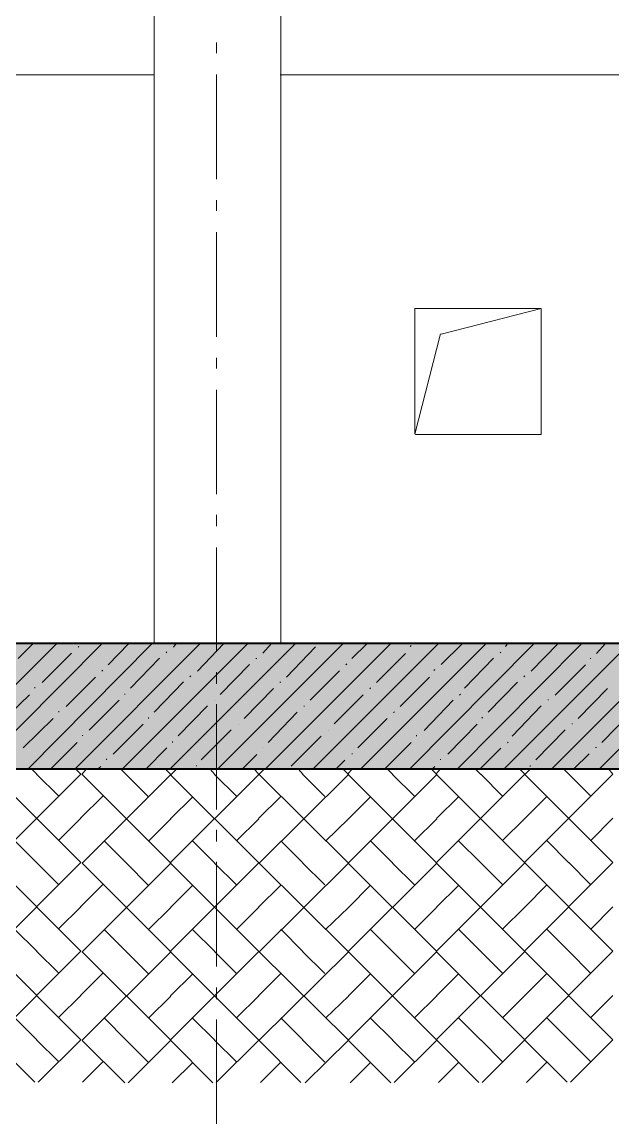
# Model space of a CAD drawing. Header units: millimetres. Extents: x -135211 to 49383, y -8033 to 228499.
# Drawn here: x -63077 to -60251, y 42859 to 48126 of the extents above; entities that cross this region are included whole.
import ezdxf

# ---------------------------------------------------------------- set-up
doc = ezdxf.new("R2010")
doc.units = ezdxf.units.MM
doc.layers.add('PDF _Геометрия', color=7, linetype='Continuous', true_color=0x1d1d1d)
doc.layers.add('PDF _Сплошная заливка', color=7, linetype='Continuous', true_color=0xffffff)

msp = doc.modelspace()

# ---------------------------------------------------------------- hatches: boundary and pattern name
at = {"layer": 'PDF _Сплошная заливка', "transparency": 33554559}
h = msp.add_hatch(color=256, dxfattribs=at)
h.paths.add_polyline_path([(-99774.8, 44556.2), (-99774.8, 45156.6), (-104045.4, 45156.6), (-104045.4, 44556.2)])
h.paths.add_polyline_path([(646.3, 44556.2), (646.3, 45156.6), (-26352.2, 45156.6), (-26352.2, 44556.2)])
h.paths.add_polyline_path([(-26398.8, 44556.2), (-26398.8, 45156.6), (-50899.8, 45156.6), (-50899.8, 44556.2)])
h.paths.add_polyline_path([(-50950.6, 44556.2), (-50950.6, 45156.6), (-98974.8, 45156.6), (-98974.8, 44556.2)])

# ---------------------------------------------------------------- linework, layer by layer
at = {"layer": 'PDF _Геометрия', "color": 7, "lineweight": 40}
for points in [[(-98975, 44556.3), (-50951, 44556.3), (-50951, 45157.5), (-50951, 48285.7), (-50951, 48526.9), (-50951, 53356.8), (-50951, 53593.9), (-77399.3, 53593.9)], [(-65293.5, 48284.3), (-51196.7, 48284.3), (-51196.7, 45155.9), (-77396.4, 45155.9)]]:
    msp.add_lwpolyline(points, dxfattribs=at)
at = {"layer": 'PDF _Геометрия', "color": 7, "lineweight": 9}
for points in [[(-62445, 47873.9), (-62445, 48284.5), (-62445, 45156.1)], [(-61839.6, 45154.3), (-61839.6, 47872.2), (-61839.6, 48282.8), (-61839.6, 45154.3), (-62440.8, 45154.3)], [(-61842.6, 47873.4), (-59146, 47873.4), (-59146, 48284), (-59146, 45155.6), (-61842.6, 45155.6)], [(-62146.7, 47976.4), (-62146.7, 48027.2)], [(-65094.9, 45156.1), (-62445, 45156.1), (-62445, 47873.9), (-65094.9, 47873.9)], [(-62146.7, 47375.3), (-62146.7, 47874.7)], [(-62146.7, 47222.9), (-62146.7, 47273.6)], [(-62146.7, 46621.8), (-62146.7, 47121.3)], [(-61072.1, 46633), (-60593.7, 46755.7), (-61194.6, 46755.7), (-60593.7, 46755.7), (-60593.7, 46154.6), (-61194.6, 46154.6), (-60593.7, 46154.6), (-60593.7, 46755.7)], [(-61198.8, 46156.3), (-61076.3, 46634.7)], [(-62146.7, 46469.3), (-62146.7, 46520.2)], [(-62146.7, 45868.3), (-62146.7, 46367.8)], [(-62146.7, 45715.9), (-62146.7, 45770.9)], [(-62146.7, 45114.8), (-62146.7, 45614.3)], [(251.1, 45156.7), (640.3, 45156.7), (640.3, 44555.6), (-97975.2, 44555.6)], [(-62146.7, 44962.4), (-62146.7, 45017.4)], [(-62146.7, 44361.3), (-62146.7, 44865)], [(-62146.7, 44208.9), (-62146.7, 44263.9)], [(-62146.7, 43612), (-62146.7, 44111.5)], [(-62146.7, 43455.4), (-62146.7, 43510.4)], [(-62146.7, 42858.5), (-62146.7, 43358.1)]]:
    msp.add_lwpolyline(points, dxfattribs=at)
msp.add_lwpolyline([(-61199.1, 46757.5), (-61199.1, 46156.4)], close=True, dxfattribs=at)
at = {"layer": 'PDF _Геометрия', "lineweight": 9}
for points in [[(-63511.2, 44554.7), (-62910, 45155.9)], [(-63287.7, 44557), (-62690.7, 45158)], [(-63096, 45083.8), (-63024.1, 45155.8)], [(-63050.6, 44553.3), (-62453.8, 45154.4)], [(-62826.6, 44553.5), (-62225.7, 45154.6)], [(-62809.1, 45137.3), (-62804.7, 45141.5)], [(-62665.4, 45052.7), (-62567.8, 45154.3)], [(-62598.7, 44553.7), (-61997.5, 45154.8)], [(-62370.7, 44553.9), (-61769.4, 45155)], [(-62352.3, 45137.6), (-62339.7, 45154.5)], [(-62238.5, 45023.5), (-62111.6, 45154.7)], [(-62142.3, 44554.1), (-61541.3, 45155.2)], [(-61925.9, 45108.4), (-61883.5, 45154.9)], [(-61914.3, 44554.3), (-61313.2, 45155.4)], [(-61686.4, 44554.5), (-61085, 45155.7)], [(-61499, 45083.4), (-61427.2, 45155.4)], [(-61457.9, 44554.7), (-60856.9, 45155.9)], [(-61225.9, 44553.1), (-60628.8, 45154.3)], [(-61221.1, 45140.7), (-61216.6, 45144.9)], [(-61072.5, 45054.1), (-60971, 45155.8)], [(-60997.4, 44553.3), (-60400.7, 45154.5)], [(-60773.8, 44553.5), (-60172.5, 45154.7)], [(-60764.5, 45141), (-60751.6, 45157.9)], [(-60641.8, 45023.1), (-60514.7, 45154.3)], [(-60545.3, 44553.7), (-59944.4, 45154.9)], [(-60329.1, 45108), (-60286.6, 45154.6)], [(-60317.3, 44553.9), (-59716.3, 45155.1)], [(-62979.7, 44968.5), (-62839.8, 45108.2)], [(-62387.9, 45110.5), (-62383.6, 45114.7)], [(-61812.5, 44994.5), (-61672.9, 45138.5)], [(-61382.5, 44968.1), (-61243, 45107.8)], [(-60791.2, 45110), (-60786.7, 45114.3)], [(-62558.5, 44941.7), (-62418.7, 45085.6)], [(-62128.6, 44911), (-61988.8, 45054.9)], [(-61958, 45084), (-61953.7, 45084)], [(-61528.1, 45053.4), (-61523.7, 45057.6)], [(-60961.7, 44941.3), (-60821.8, 45085.2)], [(-60527, 44908.6), (-60383.1, 45052.6)], [(-60360.8, 45083.6), (-60356.8, 45083.6)], [(-62865.4, 44854.3), (-62725.8, 44994)], [(-62695, 45023.1), (-62690.7, 45027.3)], [(-62273.9, 44996.3), (-62269.5, 45000.5)], [(-61698.6, 44884.6), (-61558.8, 45024.3)], [(-61268.6, 44853.9), (-61128.9, 44993.6)], [(-61107, 45026.5), (-61102.6, 45030.7)], [(-60677.1, 44995.9), (-60672.7, 45000.1)], [(-63015.3, 44941.6), (-63015.3, 44945.8)], [(-62444.3, 44827.5), (-62304.6, 44971.4)], [(-62014.3, 44796.8), (-61874.7, 44940.8)], [(-61844, 44969.9), (-61839.6, 44969.9)], [(-61414.1, 44939.2), (-61409.7, 44943.4)], [(-60847.4, 44827.1), (-60707.8, 44971)], [(-60417.4, 44796.4), (-60277.8, 44940.3)], [(-63185.4, 44770.8), (-63041.6, 44910.5)], [(-62755.5, 44740.1), (-62611.7, 44884.1)], [(-62585.4, 44910.9), (-62585.4, 44915.1)], [(-62155.5, 44884.5), (-62155.5, 44884.5)], [(-61584.3, 44770.4), (-61444.8, 44910.1)], [(-61154.4, 44739.7), (-61014.8, 44883.7)], [(-60984.2, 44908.5), (-60979.7, 44912.8)], [(-60562.6, 44885.9), (-60558.6, 44885.9)], [(-62901.3, 44827.4), (-62901.3, 44831.6)], [(-62330.4, 44713.3), (-62190.6, 44857.2)], [(-61900.5, 44682.6), (-61760.6, 44826.6)], [(-61729.9, 44855.7), (-61725.5, 44855.7)], [(-61300, 44825), (-61295.6, 44829.2)], [(-60733.6, 44712.9), (-60593.7, 44856.8)], [(-60303.6, 44682.2), (-60163.8, 44826.1)], [(-63071.6, 44656.6), (-62927.6, 44796.3)], [(-62471.3, 44796.7), (-62471.3, 44801)], [(-61470.5, 44656.2), (-61330.7, 44795.9)], [(-60878.9, 44798.1), (-60874.5, 44802.4)], [(-60448.5, 44771.7), (-60444.5, 44771.7)], [(-62641.7, 44625.9), (-62497.7, 44769.9)], [(-62220.5, 44599.1), (-62076.5, 44743.1)], [(-62041.4, 44770.3), (-62041.4, 44770.3)], [(-61611.5, 44739.6), (-61611.5, 44739.6)], [(-61040.5, 44625.5), (-60900.8, 44769.5)], [(-60619.3, 44598.7), (-60479.6, 44742.6)], [(-62940.5, 44555.1), (-62813.5, 44682.1)], [(-62787.2, 44713.2), (-62787.2, 44717.4)], [(-62357.3, 44682.5), (-62357.3, 44686.8)], [(-61790.6, 44568.4), (-61646.6, 44712.4)], [(-61343.8, 44554.7), (-61216.6, 44681.7)], [(-61190.3, 44712.8), (-61190.3, 44717)], [(-60756.1, 44680.1), (-60751.6, 44684.3)], [(-62485.3, 44554.1), (-62383.6, 44655.7)], [(-62025.8, 44553), (-61953.7, 44625)], [(-61927.3, 44656.1), (-61927.3, 44656.1)], [(-61497.4, 44625.4), (-61497.4, 44629.6)], [(-60888.5, 44553.7), (-60786.7, 44655.2)], [(-60437.5, 44556.5), (-60365.6, 44628.4)], [(-60334.5, 44657.5), (-60330.5, 44657.5)], [(-62716.3, 44555.2), (-62699.5, 44567.9)], [(-62673.1, 44599), (-62673.1, 44603.2)], [(-62243.2, 44568.3), (-62243.2, 44572.6)], [(-61574.7, 44555.8), (-61532.5, 44598.2)], [(-61115.4, 44554.8), (-61102.6, 44567.5)], [(-61076.3, 44598.6), (-61076.3, 44602.8)], [(-60646.3, 44567.9), (-60646.3, 44572.2)]]:
    msp.add_lwpolyline(points, dxfattribs=at)
at = {"layer": 'PDF _Геометрия', "color": 28, "lineweight": 9, "true_color": 0x0e0e0e}
for points in [[(-63219.3, 43261.4), (-62796, 43684.7), (-63219.3, 44108), (-62796, 44531.3), (-62821.5, 44556.7)], [(-62999, 43058.3), (-62796, 43261.4), (-63219.3, 43684.7), (-62796, 44108), (-63219.3, 44531.3)], [(-63006.5, 44530.9), (-63032, 44556.2)], [(-62901.3, 44425.3), (-63006.9, 44531.1)], [(-62796, 44531.3), (-62796, 44531.3)], [(-62796, 44531.3), (-62796, 44531.3)], [(-62790.8, 44529), (-62769.6, 44554.4)], [(-62789.4, 43258.4), (-62366, 43681.7), (-62789.4, 44105), (-62366, 44528.4), (-62391.3, 44553.8)], [(-62569.4, 43055.2), (-62366, 43258.4), (-62789.4, 43681.7), (-62366, 44105), (-62789.4, 44528.4)], [(-62576.6, 44527.9), (-62602.2, 44553.3)], [(-62471.3, 44422.3), (-62577.2, 44528.1)], [(-62368.1, 43259.4), (-61944.9, 43682.7), (-62368.1, 44106), (-61944.9, 44529.3), (-61965.9, 44554.7)], [(-62148.2, 43056.2), (-61944.9, 43259.4), (-62368.1, 43682.7), (-61944.9, 44106), (-62368.1, 44529.3)], [(-62366, 44528.4), (-62366, 44528.4)], [(-62366, 44528.4), (-62366, 44528.4)], [(-62364.9, 44528), (-62339.7, 44553.4)], [(-62155.5, 44528.9), (-62176.8, 44554.2)], [(-62050.2, 44423.3), (-62155.8, 44529.1)], [(-61944.9, 44529.3), (-61944.9, 44529.3)], [(-61944.9, 44529.3), (-61944.9, 44529.3)], [(-61943.9, 44528.9), (-61918.6, 44554.3)], [(-61942.5, 43258.3), (-61515, 43681.6), (-61942.5, 44105), (-61515, 44528.3), (-61540.5, 44553.7)], [(-61722.6, 43055.1), (-61515, 43258.3), (-61942.5, 43681.6), (-61515, 44105), (-61942.5, 44528.3)], [(-61734.3, 44529.8), (-61755.4, 44555.2)], [(-61629, 44424.2), (-61734.9, 44530.1)], [(-61518.5, 44529.9), (-61497.4, 44555.3)], [(-61517.2, 43259.3), (-61093.8, 43682.6), (-61517.2, 44105.9), (-61093.8, 44529.2), (-61119, 44554.7)], [(-61296.9, 43056.1), (-61093.8, 43259.3), (-61517.2, 43682.6), (-61093.8, 44105.9), (-61517.2, 44529.2)], [(-61515, 44528.3), (-61515, 44528.3)], [(-61515, 44528.3), (-61515, 44528.3)], [(-61304.4, 44528.8), (-61330, 44554.2)], [(-61199.1, 44423.2), (-61305.1, 44529)], [(-61097.5, 44530.9), (-61076.3, 44556.3)], [(-61095.8, 43260.3), (-60672.7, 43683.6), (-61095.8, 44106.9), (-60672.7, 44530.2), (-60698, 44555.6)], [(-60876, 43057.1), (-60672.7, 43260.3), (-61095.8, 43683.6), (-60672.7, 44106.9), (-61095.8, 44530.2)], [(-61093.8, 44529.2), (-61093.8, 44529.2)], [(-61093.8, 44529.2), (-61093.8, 44529.2)], [(-60883.2, 44529.7), (-60908.5, 44555.2)], [(-60777.9, 44424.2), (-60883.7, 44530)], [(-60674.9, 43261.2), (-60251.5, 43684.5), (-60674.9, 44107.8), (-60251.5, 44531.1), (-60272.5, 44556.5)], [(-60454.7, 43058), (-60251.5, 43261.2), (-60674.9, 43684.5), (-60251.5, 44107.8), (-60674.9, 44531.1)], [(-60672.7, 44530.2), (-60672.7, 44530.2)], [(-60672.7, 44530.2), (-60672.7, 44530.2)], [(-60671.7, 44529.8), (-60646.3, 44555.2)], [(-60462.1, 44530.7), (-60487.5, 44556.1)], [(-60356.8, 44425.1), (-60462.7, 44530.9)], [(-60251.5, 44531.1), (-60251.5, 44531.1)], [(-60251.5, 44531.1), (-60251.5, 44531.1)], [(-62796.7, 44319.9), (-62690.7, 44425.7)], [(-62366.5, 44317), (-62260.8, 44422.8)], [(-61945.6, 44317.9), (-61839.6, 44423.8)], [(-61515.4, 44316.9), (-61409.7, 44422.7)], [(-61094.4, 44317.9), (-60988.5, 44423.7)], [(-60673, 44318.8), (-60567.4, 44424.6)], [(-62901.8, 44213.9), (-62796, 44319.7)], [(-62472.1, 44210.9), (-62366, 44316.7)], [(-62050.7, 44211.9), (-61944.9, 44317.7)], [(-61624.9, 44210.8), (-61515, 44316.6)], [(-61199.5, 44211.8), (-61093.8, 44317.6)], [(-60778.6, 44212.7), (-60672.7, 44318.5)], [(-60357.1, 44213.7), (-60251.5, 44319.5)], [(-63006.5, 44107.5), (-63112.5, 44213.4)], [(-62576.6, 44104.6), (-62682.4, 44210.4)], [(-62155.5, 44105.5), (-62261.4, 44211.4)], [(-61734.3, 44106.5), (-61840, 44212.3)], [(-61304.4, 44105.5), (-61410.3, 44211.3)], [(-60883.2, 44106.4), (-60989.3, 44212.3)], [(-60462.1, 44107.4), (-60567.8, 44213.2)], [(-62901.3, 44002), (-63006.9, 44107.8)], [(-62796, 44108), (-62796, 44108)], [(-62796, 44108), (-62796, 44108)], [(-62471.3, 43999), (-62577.2, 44104.8)], [(-62366, 44105), (-62366, 44105)], [(-62366, 44105), (-62366, 44105)], [(-62050.2, 43999.9), (-62155.8, 44105.8)], [(-61944.9, 44106), (-61944.9, 44106)], [(-61944.9, 44106), (-61944.9, 44106)], [(-61629, 44000.9), (-61734.9, 44106.7)], [(-61515, 44105), (-61515, 44105)], [(-61515, 44105), (-61515, 44105)], [(-61199.1, 43999.9), (-61305.1, 44105.7)], [(-61093.8, 44105.9), (-61093.8, 44105.9)], [(-61093.8, 44105.9), (-61093.8, 44105.9)], [(-60777.9, 44000.8), (-60883.7, 44106.7)], [(-60672.7, 44106.9), (-60672.7, 44106.9)], [(-60672.7, 44106.9), (-60672.7, 44106.9)], [(-60356.8, 44001.8), (-60462.7, 44107.6)], [(-60251.5, 44107.8), (-60251.5, 44107.8)], [(-60251.5, 44107.8), (-60251.5, 44107.8)], [(-62796.7, 43896.6), (-62690.7, 44002.5)], [(-62366.5, 43893.6), (-62260.8, 43999.5)], [(-61945.6, 43894.6), (-61839.6, 44000.4)], [(-61515.4, 43893.6), (-61409.7, 43999.4)], [(-61094.4, 43894.5), (-60988.5, 44000.4)], [(-60673, 43895.5), (-60567.4, 44001.3)], [(-62901.8, 43790.5), (-62796, 43896.4)], [(-62472.1, 43787.5), (-62366, 43893.4)], [(-62050.7, 43788.5), (-61944.9, 43894.4)], [(-61624.9, 43787.4), (-61515, 43893.3)], [(-61199.5, 43788.5), (-61093.8, 43894.3)], [(-60778.6, 43789.4), (-60672.7, 43895.3)], [(-60357.1, 43790.4), (-60251.5, 43896.2)], [(-63006.5, 43684.2), (-63112.5, 43790.1)], [(-62576.6, 43681.2), (-62682.4, 43787)], [(-62155.5, 43682.2), (-62261.4, 43788)], [(-61734.3, 43683.2), (-61840, 43789)], [(-61304.4, 43682.1), (-61410.3, 43787.9)], [(-60883.2, 43683.1), (-60989.3, 43788.9)], [(-60462.1, 43684.1), (-60567.8, 43789.9)], [(-62901.3, 43578.7), (-63006.9, 43684.5)], [(-62796, 43684.7), (-62796, 43684.7)], [(-62796, 43684.7), (-62796, 43684.7)], [(-62471.3, 43575.6), (-62577.2, 43681.5)], [(-62366, 43681.7), (-62366, 43681.7)], [(-62366, 43681.7), (-62366, 43681.7)], [(-62050.2, 43576.6), (-62155.8, 43682.4)], [(-61944.9, 43682.7), (-61944.9, 43682.7)], [(-61944.9, 43682.7), (-61944.9, 43682.7)], [(-61629, 43577.6), (-61734.9, 43683.4)], [(-61515, 43681.6), (-61515, 43681.6)], [(-61515, 43681.6), (-61515, 43681.6)], [(-61199.1, 43576.5), (-61305.1, 43682.4)], [(-61093.8, 43682.6), (-61093.8, 43682.6)], [(-61093.8, 43682.6), (-61093.8, 43682.6)], [(-60777.9, 43577.5), (-60883.7, 43683.3)], [(-60672.7, 43683.6), (-60672.7, 43683.6)], [(-60672.7, 43683.6), (-60672.7, 43683.6)], [(-60356.8, 43578.5), (-60462.7, 43684.3)], [(-60251.5, 43684.5), (-60251.5, 43684.5)], [(-60251.5, 43684.5), (-60251.5, 43684.5)], [(-62796.7, 43473.3), (-62690.7, 43579.1)], [(-62366.5, 43470.3), (-62260.8, 43576.1)], [(-61945.6, 43471.3), (-61839.6, 43577.1)], [(-61515.4, 43470.2), (-61409.7, 43576.1)], [(-61094.4, 43471.2), (-60988.5, 43577)], [(-60673, 43472.2), (-60567.4, 43578)], [(-62901.8, 43367.2), (-62796, 43473.1)], [(-62472.1, 43364.2), (-62366, 43470)], [(-62050.7, 43365.2), (-61944.9, 43471)], [(-61624.9, 43364.1), (-61515, 43470)], [(-61199.5, 43365.1), (-61093.8, 43470.9)], [(-60778.6, 43366.1), (-60672.7, 43471.9)], [(-60357.1, 43367), (-60251.5, 43472.9)], [(-63006.5, 43260.9), (-63112.5, 43366.8)], [(-62576.6, 43257.9), (-62682.4, 43363.7)], [(-62155.5, 43258.9), (-62261.4, 43364.7)], [(-61734.3, 43259.9), (-61840, 43365.7)], [(-61304.4, 43258.8), (-61410.3, 43364.6)], [(-60883.2, 43259.8), (-60989.3, 43365.6)], [(-60462.1, 43260.8), (-60567.8, 43366.6)], [(-63015.3, 43057.9), (-63218.6, 43261.1)], [(-62901.3, 43155.4), (-63006.9, 43261.2)], [(-62796, 43261.4), (-62796, 43261.4)], [(-62796, 43261.4), (-62796, 43261.4)], [(-62585.4, 43054.8), (-62788.6, 43258)], [(-62471.3, 43152.3), (-62577.2, 43258.1)], [(-62164.2, 43055.8), (-62367.3, 43259)], [(-62366, 43258.4), (-62366, 43258.4)], [(-62366, 43258.4), (-62366, 43258.4)], [(-62050.2, 43153.3), (-62155.8, 43259.1)], [(-61743.1, 43056.8), (-61946.1, 43260)], [(-61944.9, 43259.4), (-61944.9, 43259.4)], [(-61944.9, 43259.4), (-61944.9, 43259.4)], [(-61629, 43154.3), (-61734.9, 43260.1)], [(-61313.2, 43055.7), (-61516.5, 43258.9)], [(-61515, 43258.3), (-61515, 43258.3)], [(-61515, 43258.3), (-61515, 43258.3)], [(-61199.1, 43153.2), (-61305.1, 43259)], [(-60892, 43056.7), (-61095.2, 43259.9)], [(-61093.8, 43259.3), (-61093.8, 43259.3)], [(-61093.8, 43259.3), (-61093.8, 43259.3)], [(-60777.9, 43154.2), (-60883.7, 43260)], [(-60470.9, 43057.7), (-60673.9, 43260.9)], [(-60672.7, 43260.3), (-60672.7, 43260.3)], [(-60672.7, 43260.3), (-60672.7, 43260.3)], [(-60356.8, 43155.2), (-60462.7, 43261)], [(-60251.5, 43261.2), (-60251.5, 43261.2)], [(-60251.5, 43261.2), (-60251.5, 43261.2)], [(-62788, 43058.5), (-62690.7, 43155.9)], [(-62358.3, 43055.4), (-62260.8, 43152.8)], [(-61936.8, 43056.4), (-61839.6, 43153.8)], [(-61507, 43055.3), (-61409.7, 43152.7)], [(-61086, 43056.3), (-60988.5, 43153.7)], [(-60664.5, 43057.3), (-60567.4, 43154.7)]]:
    msp.add_lwpolyline(points, dxfattribs=at)

doc.saveas('drawing.dxf')
